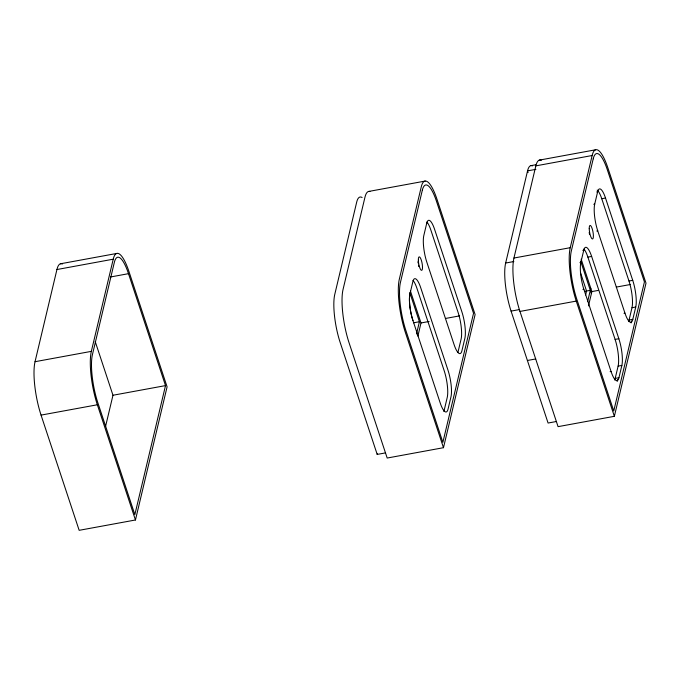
<?xml version="1.0" encoding="UTF-8"?>
<svg xmlns="http://www.w3.org/2000/svg" width="680" height="680" viewBox="0 0 680 680"><rect width="100%" height="100%" fill="white"/><g stroke="black" fill="none" stroke-linecap="round" stroke-linejoin="round"><path stroke-width="1.02" d="M56.933 269.535L113.228 259.19A39.38 9.732 79.6 0 1 128.987 271.626L167.093 386.844L135.456 519.987L79.16 530.323L41.055 415.106A39.38 9.732 79.6 0 1 35.037 361.7L56.933 269.535A39.38 9.732 79.6 0 1 62.441 263.984M135.456 519.987L97.35 404.77A39.38 9.732 79.6 0 1 91.332 351.365L113.228 259.19M105.544 426.504L112.973 395.25L95.191 341.496M165.512 385.602L134.852 514.641L97.835 402.721A35.445 8.755 79.6 0 1 92.421 354.654L114.317 262.48A35.445 8.755 79.6 0 1 128.494 273.675L165.512 385.602L112.973 395.25M409.955 293.887L412.87 281.596A19.686 4.862 79.6 0 1 420.75 287.819L447.967 370.115A19.686 4.87 79.6 0 1 450.976 396.814L448.052 409.105A19.686 4.87 79.6 0 1 440.181 402.883L412.964 320.586A19.686 4.862 79.6 0 1 409.955 293.887A19.686 4.862 79.6 0 0 412.964 320.577M385.534 452.888L377.196 454.418L377.442 453.398M416.5 334.007L419.416 321.725L409.785 292.596M417.877 336.099L420.997 322.966L410.431 291.031M443.479 447.695L475.108 314.56L437.01 199.342A39.38 9.732 79.6 0 0 421.251 186.906L399.347 279.08A39.38 9.732 79.6 0 0 405.374 332.477L443.479 447.695L387.183 458.039L349.078 342.822A39.38 9.732 79.6 0 1 343.06 289.416L364.956 197.243A39.38 9.732 79.6 0 1 369.92 191.496M556.427 421.498L548.08 423.036L511.071 311.108A35.445 8.755 79.6 0 1 505.648 263.05L527.553 170.875A35.445 8.755 79.6 0 1 532.508 165.877M535.848 165.861L592.144 155.516A39.38 9.732 79.6 0 1 607.894 167.952L646 283.169L614.363 416.313L558.067 426.649L519.962 311.431A39.38 9.732 79.6 0 1 513.944 258.034L535.848 165.861A39.38 9.732 79.6 0 1 541.348 160.31M614.363 416.313L576.258 301.096A39.38 9.732 79.6 0 1 570.24 247.69L592.144 155.516M583.763 250.214A19.686 4.862 79.6 0 1 591.634 256.428L618.851 338.725A19.686 4.862 79.6 0 1 621.869 365.432L618.944 377.723A19.686 4.862 79.6 0 1 611.065 371.501L583.848 289.204A19.686 4.862 79.6 0 1 580.839 262.505L583.763 250.214L582.819 250.384M597.635 191.819A19.686 4.862 79.6 0 1 605.514 198.042L632.731 280.339A19.686 4.862 79.6 0 1 635.74 307.037L632.817 319.328A19.686 4.862 79.6 0 1 624.946 313.106L597.729 230.809A19.686 4.862 79.6 0 1 594.711 204.111L597.635 191.819L596.7 191.989M585.625 294.933L586.551 291.023L580.431 272.51M587.63 301.597L590.792 288.286M588.472 305.915L591.88 291.575L581.162 259.165M614.66 380.001A19.686 4.862 79.6 0 0 615.188 378.411L618.111 366.12A19.686 4.862 79.6 0 0 615.102 339.413L587.885 257.116A19.686 4.862 79.6 0 0 583.908 249.033M628.533 321.606A19.686 4.862 79.6 0 0 629.068 320.017L631.983 307.725A19.686 4.862 79.6 0 0 628.975 281.027L601.758 198.73A19.686 4.862 79.6 0 0 597.202 190.085M617.193 381.412L617.678 379.398M631.091 322.94L631.567 320.926M368.892 191.411L425.187 181.067M539.299 160.131L595.595 149.787M531.097 165.623L535.755 164.764M535.891 169.345L527.553 170.875L528.096 172.516M60.384 263.798L116.68 253.462M110.441 276.99L128.494 273.675M601.758 198.73L605.514 198.042M593.776 204.281L594.711 204.111M596.785 230.987L597.729 230.809M513.944 258.034L570.24 247.69M505.648 263.05L513.859 261.536M587.885 257.116L591.634 256.428M35.037 361.7L91.332 351.365M579.904 262.675L580.839 262.505M582.913 289.374L583.848 289.204M628.975 281.027L632.731 280.339M413.584 322.796L419.416 321.725M584.468 291.405L590.308 290.334M420.997 322.966L429.123 321.47M445.392 318.486L459.62 315.868M591.88 291.575L597.983 290.462M616.275 287.096L630.505 284.486M511.071 311.108L519.409 309.578M519.962 311.431L576.258 301.096M41.055 415.106L97.35 404.77M631.983 307.725L635.74 307.037M624.002 313.284L624.946 313.106M629.068 320.017L632.817 319.328M615.102 339.413L618.851 338.725M527.399 360.485L535.738 358.955M618.111 366.12L621.869 365.432M610.13 371.671L611.065 371.501M615.188 378.411L618.944 377.723M580.678 261.214L591.396 293.624M377.196 454.418L340.178 342.499A35.445 8.755 79.6 0 1 334.764 294.431L356.66 202.257A35.445 8.755 79.6 0 1 362.117 197.54M589.194 232.364A6.893 1.7 79.6 0 1 589.509 234.439M457.938 352.257A19.686 4.862 79.6 0 0 458.175 351.399L461.1 339.116A19.686 4.862 79.6 0 0 458.09 312.409L430.874 230.112A19.686 4.862 79.6 0 0 426.896 222.028M443.768 411.383A19.686 4.862 79.6 0 0 444.304 409.793L447.219 397.502A19.686 4.862 79.6 0 0 444.21 370.804L416.993 288.507A19.686 4.862 79.6 0 0 413.024 280.423M417.851 261.808A6.893 1.7 79.6 0 1 418.166 263.075M418.531 265.132A6.893 1.7 79.6 0 1 418.684 266.5M422.339 190.196L400.444 282.37A35.445 8.755 79.6 0 0 405.858 330.429L442.875 442.357L473.535 313.319L436.517 201.391A35.445 8.764 79.6 0 0 422.339 190.196M426.743 223.21L423.827 235.493A19.686 4.862 79.6 0 0 426.836 262.2L454.053 344.497A19.686 4.87 79.6 0 0 461.933 350.71L464.848 338.427A19.686 4.87 79.6 0 0 461.839 311.712L434.622 229.424A19.686 4.862 79.6 0 0 426.751 223.21M593.232 158.814L571.327 250.988A35.445 8.755 79.6 0 0 576.75 299.047L613.76 410.975L644.428 281.928L607.41 170A35.445 8.755 79.6 0 0 593.232 158.814M589.229 228.684A6.893 1.7 79.6 0 0 592.442 238.995A6.893 1.7 79.6 0 0 592.271 228.948A6.893 1.7 79.6 0 0 589.229 228.684M418.336 260.108A6.893 1.708 79.6 0 0 421.566 270.376A6.893 1.708 79.6 0 0 421.37 260.304A6.893 1.708 79.6 0 0 418.336 260.108"/></g></svg>
